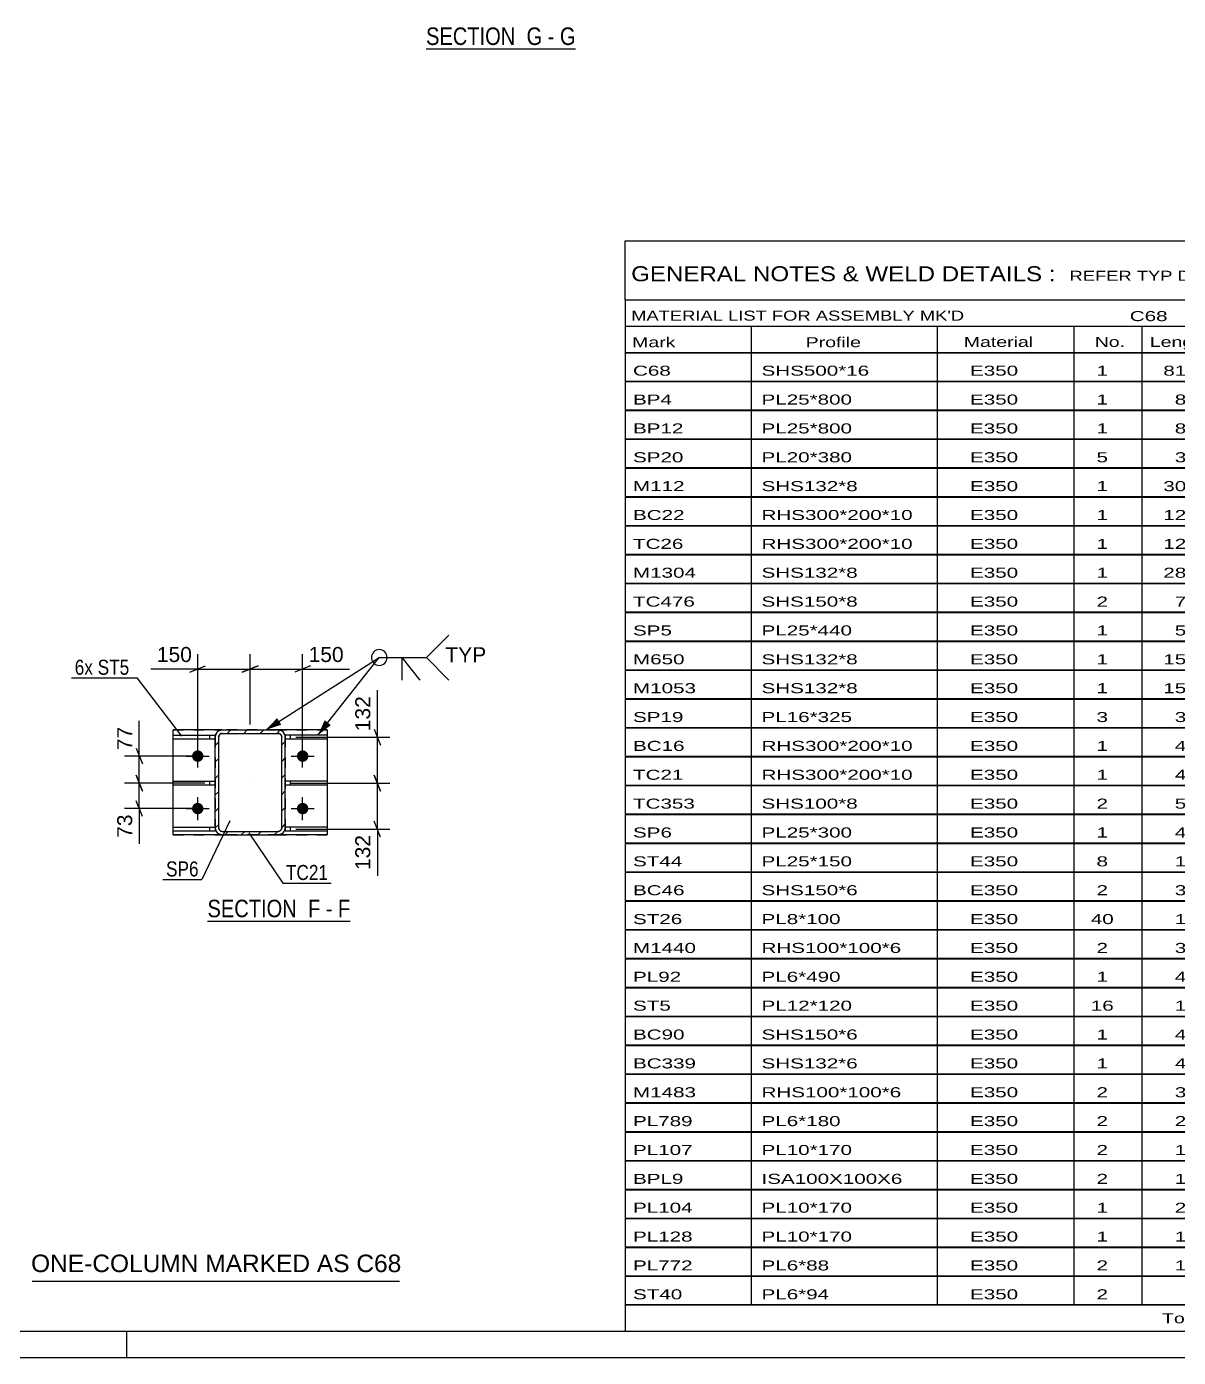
# Model space of a CAD drawing. Header units: millimetres. Extents: x -315 to 526, y -215 to 379.
# Drawn here: x 86.7 to 306.2, y -215 to 38.5 of the extents above; entities that cross this region are included whole.
import ezdxf

# ---------------------------------------------------------------- set-up
doc = ezdxf.new("R2010")
doc.units = ezdxf.units.MM
doc.linetypes.add('DXK_LINE_DOT2', pattern=[3.9198, 1.9599, -1.9599])
doc.linetypes.add('DXK_LINE_DOT3', pattern=[5.9187, 2.979, -0.9799, 0.9799, -0.9799])
doc.styles.add('Arial', font='arial.ttf', dxfattribs={"height": 0.2})
doc.styles.add('Arial Narrow', font='ARIALN.TTF', dxfattribs={"height": 0.2})

# ---------------------------------------------------------------- blocks, each defined once
blk = doc.blocks.new('Unknown-284857918-18 - 33962')
at = {"color": 6, "linetype": 'Continuous'}
blk.add_line((162.8, 34.3), (191.3, 34.3), dxfattribs=at)
at = {"color": 0, "linetype": 'Continuous'}
blk.add_wipeout([(180.91, 35.05), (180.91, 38.55), (162.8, 38.55), (162.8, 35.05)], dxfattribs=at)
at = {"color": 7, "linetype": 'Continuous', "style": 'Arial Narrow'}
blk.add_text('SECTION ', height=3.34, dxfattribs=at).set_placement((162.8, 35.05))
at = {"color": 0, "linetype": 'Continuous'}
blk.add_wipeout([(184.94, 35.05), (184.94, 38.55), (181.96, 38.55), (181.96, 35.05)], dxfattribs=at)
at = {"color": 7, "linetype": 'Continuous', "style": 'Arial Narrow'}
blk.add_text('G', height=3.34, dxfattribs=at).set_placement((181.96, 35.05))
at = {"color": 0, "linetype": 'Continuous'}
blk.add_wipeout([(187.27, 35.05), (187.27, 38.55), (185.99, 38.55), (185.99, 35.05)], dxfattribs=at)
blk.add_wipeout([(191.3, 35.05), (191.3, 38.55), (188.32, 38.55), (188.32, 35.05)], dxfattribs=at)
at = {"color": 7, "linetype": 'Continuous', "style": 'Arial Narrow'}
for s, p in [('G', (188.32, 35.05)), ('-', (185.99, 35.05))]:
    blk.add_text(s, height=3.34, dxfattribs=at).set_placement(p)
blk = doc.blocks.new('Unknown-284857918-17864')
at = {"color": 5, "linetype": 'Continuous'}
for p, q in [((-310.25, -210.04), (520.75, -210.04)), ((105.75, -215.04), (105.75, -210.04)), ((-315.25, -215.04), (525.75, -215.04))]:
    blk.add_line(p, q, dxfattribs=at)
blk = doc.blocks.new('Unknown-284857918-17 - 33280')
at = {"color": 6, "linetype": 'Continuous'}
blk.add_line((121.14, -131.92), (148.35, -131.92), dxfattribs=at)
at = {"color": 0, "linetype": 'Continuous'}
blk.add_wipeout([(139.25, -131.17), (139.25, -127.67), (121.14, -127.67), (121.14, -131.17)], dxfattribs=at)
at = {"color": 7, "linetype": 'Continuous', "style": 'Arial Narrow'}
blk.add_text('SECTION ', height=3.34, dxfattribs=at).set_placement((121.14, -131.17))
at = {"color": 0, "linetype": 'Continuous'}
blk.add_wipeout([(142.64, -131.17), (142.64, -127.67), (140.3, -127.67), (140.3, -131.17)], dxfattribs=at)
blk.add_wipeout([(144.96, -131.17), (144.96, -127.67), (143.69, -127.67), (143.69, -131.17)], dxfattribs=at)
at = {"color": 7, "linetype": 'Continuous', "style": 'Arial Narrow'}
blk.add_text('F', height=3.34, dxfattribs=at).set_placement((140.3, -131.17))
at = {"color": 0, "linetype": 'Continuous'}
blk.add_wipeout([(148.35, -131.17), (148.35, -127.67), (146.01, -127.67), (146.01, -131.17)], dxfattribs=at)
at = {"color": 7, "linetype": 'Continuous', "style": 'Arial Narrow'}
for s, p in [('F', (146.01, -131.17)), ('-', (143.69, -131.17))]:
    blk.add_text(s, height=3.34, dxfattribs=at).set_placement(p)
blk = doc.blocks.new('Part-284857918-33319 - 33280')
at = {"color": 2, "linetype": 'Continuous'}
for p, q in [((114.61, -106.01), (114.61, -105.21)), ((114.61, -105.21), (122.61, -105.21)), ((122.61, -106.01), (114.61, -106.01))]:
    blk.add_line(p, q, dxfattribs=at)
at = {"color": 7, "linetype": 'DXK_LINE_DOT2'}
for p, q in [((121.61, -106.01), (121.61, -105.21)), ((122.61, -105.21), (122.61, -106.01))]:
    blk.add_line(p, q, dxfattribs=at)
blk = doc.blocks.new('Part-284857918-33325 - 33280')
at = {"color": 2, "linetype": 'Continuous'}
for p, q in [((123.95, -95.46), (114.61, -95.46)), ((114.61, -115.46), (114.61, -95.46)), ((143.95, -95.46), (134.61, -95.46)), ((143.95, -95.46), (143.95, -115.46)), ((123.95, -115.46), (114.61, -115.46)), ((114.61, -115.46), (114.61, -115.46)), ((143.95, -115.46), (134.62, -115.46)), ((143.95, -115.46), (143.95, -115.46))]:
    blk.add_line(p, q, dxfattribs=at)
at = {"color": 7, "linetype": 'DXK_LINE_DOT2'}
for p, q in [((114.61, -95.46), (114.61, -95.46)), ((114.61, -95.46), (143.95, -95.46)), ((134.61, -95.46), (123.95, -95.46)), ((143.95, -95.46), (143.95, -95.46)), ((114.61, -115.46), (143.95, -115.46)), ((134.62, -115.46), (123.95, -115.46))]:
    blk.add_line(p, q, dxfattribs=at)
blk = doc.blocks.new('Part-284857918-33317 - 33280')
at = {"linetype": 'Continuous'}
h = blk.add_hatch(dxfattribs=at)
h.set_pattern_fill('', scale=0.7, style=0, pattern_type=0)
h.set_pattern_definition([(45, (122.6146, -114.1302), (-1.57154, 1.57154), [])])
h.paths.add_polyline_path([(122.61, -96.8), (122.61, -114.13), (122.72, -114.64), (123.01, -115.07), (123.44, -115.36), (123.95, -115.46), (134.61, -115.46), (135.12, -115.36), (135.56, -115.07), (135.85, -114.64), (135.95, -114.13), (135.95, -96.8), (135.85, -96.29), (135.56, -95.85), (135.12, -95.56), (134.61, -95.46), (123.95, -95.46), (123.44, -95.56), (123.01, -95.85), (122.72, -96.29)])
h.paths.add_polyline_path([(123.48, -96.33), (123.69, -96.18), (123.95, -96.13), (134.61, -96.13), (134.87, -96.18), (135.09, -96.33), (135.23, -96.54), (135.28, -96.8), (135.28, -114.13), (135.23, -114.39), (135.09, -114.6), (134.87, -114.75), (134.61, -114.8), (123.95, -114.8), (123.69, -114.75), (123.48, -114.6), (123.33, -114.39), (123.28, -114.13), (123.28, -96.8), (123.33, -96.54)])
at = {"color": 7, "linetype": 'DXK_LINE_DOT2'}
for p, q in [((122.61, -96.8), (122.72, -96.29)), ((123.44, -95.56), (123.95, -95.46)), ((123.95, -96.13), (123.69, -96.18)), ((123.95, -95.46), (134.61, -95.46)), ((123.95, -96.13), (134.61, -96.13)), ((134.61, -95.46), (135.12, -95.56)), ((134.87, -96.18), (134.61, -96.13)), ((135.85, -96.29), (135.95, -96.8)), ((122.61, -96.8), (122.61, -114.13)), ((123.33, -96.54), (123.28, -96.8)), ((123.28, -114.13), (123.28, -96.8)), ((135.28, -96.8), (135.23, -96.54)), ((135.28, -114.13), (135.28, -96.8)), ((135.95, -96.8), (135.95, -114.13)), ((122.72, -114.64), (122.61, -114.13)), ((123.28, -114.13), (123.33, -114.39)), ((123.95, -115.46), (123.44, -115.36)), ((123.69, -114.75), (123.95, -114.8)), ((123.95, -114.8), (134.61, -114.8)), ((123.95, -115.46), (134.61, -115.46)), ((134.61, -114.8), (134.87, -114.75)), ((135.12, -115.36), (134.61, -115.46)), ((135.23, -114.39), (135.28, -114.13)), ((135.95, -114.13), (135.85, -114.64))]:
    blk.add_line(p, q, dxfattribs=at)
at = {"color": 2, "linetype": 'Continuous'}
for p, q in [((122.72, -96.29), (122.61, -96.8)), ((123.95, -95.46), (123.44, -95.56)), ((123.69, -96.18), (123.95, -96.13)), ((123.95, -95.46), (123.95, -95.46)), ((123.95, -95.46), (134.61, -95.46)), ((123.95, -96.13), (123.95, -96.13)), ((123.95, -96.13), (134.61, -96.13)), ((134.61, -95.46), (134.61, -95.46)), ((135.12, -95.56), (134.61, -95.46)), ((134.61, -96.13), (134.61, -96.13)), ((134.61, -96.13), (134.87, -96.18)), ((135.95, -96.8), (135.85, -96.29)), ((122.61, -96.8), (122.61, -96.8)), ((122.61, -114.13), (122.61, -96.8)), ((123.28, -96.8), (123.33, -96.54)), ((123.28, -96.8), (123.28, -96.8)), ((123.28, -114.13), (123.28, -96.8)), ((135.23, -96.54), (135.28, -96.8)), ((135.28, -96.8), (135.28, -96.8)), ((135.28, -114.13), (135.28, -96.8)), ((135.95, -96.8), (135.95, -96.8)), ((135.95, -114.13), (135.95, -96.8)), ((122.61, -114.13), (122.61, -114.13)), ((122.61, -114.13), (122.72, -114.64)), ((123.28, -114.13), (123.28, -114.13)), ((123.33, -114.39), (123.28, -114.13)), ((123.44, -115.36), (123.95, -115.46)), ((123.95, -114.8), (123.69, -114.75)), ((123.95, -114.8), (123.95, -114.8)), ((123.95, -114.8), (134.61, -114.8)), ((123.95, -115.46), (123.95, -115.46)), ((123.95, -115.46), (134.61, -115.46)), ((134.87, -114.75), (134.61, -114.8)), ((134.61, -114.8), (134.61, -114.8)), ((134.61, -115.46), (135.12, -115.36)), ((134.61, -115.46), (134.61, -115.46)), ((135.28, -114.13), (135.23, -114.39)), ((135.28, -114.13), (135.28, -114.13)), ((135.85, -114.64), (135.95, -114.13)), ((135.95, -114.13), (135.95, -114.13))]:
    blk.add_line(p, q, dxfattribs=at)
at = {"color": 7, "linetype": 'DXK_LINE_DOT3'}
blk.add_line((129.28, -105.46), (129.28, -105.46), dxfattribs=at)
at = {"color": 7, "linetype": 'DXK_LINE_DOT2'}
for centre, radius, start, end in [((123.95, -96.8), 1.33, 112.5, 157.5), ((123.95, -96.8), 0.667, 112.5, 157.5), ((134.61, -96.8), 0.667, 22.5, 67.5), ((134.61, -96.8), 1.33, 22.5, 67.5), ((123.95, -114.13), 1.33, 202.5, 247.5), ((123.95, -114.13), 0.667, 202.5, 247.5), ((134.61, -114.13), 0.667, 292.5, 337.5), ((134.61, -114.13), 1.33, 292.5, 337.5)]:
    blk.add_arc(centre, radius, start, end, dxfattribs=at)
at = {"color": 2, "linetype": 'Continuous'}
for centre, radius, start, end in [((123.95, -96.8), 1.33, 112.5, 157.5), ((123.95, -96.8), 0.667, 112.5, 157.5), ((134.61, -96.8), 0.667, 22.5, 67.5), ((134.61, -96.8), 1.33, 22.5, 67.5), ((123.95, -114.13), 1.33, 202.5, 247.5), ((123.95, -114.13), 0.667, 202.5, 247.5), ((134.61, -114.13), 0.667, 292.5, 337.5), ((134.61, -114.13), 1.33, 292.5, 337.5)]:
    blk.add_arc(centre, radius, start, end, dxfattribs=at)
blk = doc.blocks.new('Part-284857918-33320 - 33280')
at = {"color": 2, "linetype": 'Continuous'}
for p, q in [((114.61, -97.25), (114.61, -96.45)), ((114.61, -96.45), (122.61, -96.45)), ((122.61, -97.25), (114.61, -97.25)), ((122.61, -96.45), (122.61, -96.8))]:
    blk.add_line(p, q, dxfattribs=at)
at = {"color": 7, "linetype": 'DXK_LINE_DOT2'}
for p, q in [((121.61, -97.25), (121.61, -96.45)), ((122.61, -96.8), (122.61, -97.25))]:
    blk.add_line(p, q, dxfattribs=at)
blk = doc.blocks.new('Part-284857918-33321 - 33280')
at = {"color": 2, "linetype": 'Continuous'}
for p, q in [((114.61, -114.78), (114.61, -113.98)), ((114.61, -113.98), (122.61, -113.98)), ((122.61, -114.78), (114.61, -114.78)), ((122.61, -114.13), (122.61, -114.78))]:
    blk.add_line(p, q, dxfattribs=at)
at = {"color": 7, "linetype": 'DXK_LINE_DOT2'}
for p, q in [((121.61, -114.78), (121.61, -113.98)), ((122.61, -113.98), (122.61, -114.13))]:
    blk.add_line(p, q, dxfattribs=at)
blk = doc.blocks.new('Part-284857918-33322 - 33280')
at = {"color": 2, "linetype": 'Continuous'}
for p, q in [((143.95, -105.21), (135.95, -105.21)), ((143.95, -106.01), (135.95, -106.01)), ((143.95, -105.21), (143.95, -106.01))]:
    blk.add_line(p, q, dxfattribs=at)
at = {"color": 7, "linetype": 'DXK_LINE_DOT2'}
for p, q in [((135.95, -105.21), (135.95, -106.01)), ((136.95, -106.01), (136.95, -105.21))]:
    blk.add_line(p, q, dxfattribs=at)
blk = doc.blocks.new('Part-284857918-33323 - 33280')
at = {"color": 2, "linetype": 'Continuous'}
for p, q in [((143.95, -96.45), (135.95, -96.45)), ((135.95, -96.45), (135.95, -96.8)), ((143.95, -97.25), (135.95, -97.25)), ((143.95, -96.45), (143.95, -97.25))]:
    blk.add_line(p, q, dxfattribs=at)
at = {"color": 7, "linetype": 'DXK_LINE_DOT2'}
for p, q in [((135.95, -96.8), (135.95, -97.25)), ((136.95, -97.25), (136.95, -96.45))]:
    blk.add_line(p, q, dxfattribs=at)
blk = doc.blocks.new('Part-284857918-33324 - 33280')
at = {"color": 2, "linetype": 'Continuous'}
for p, q in [((143.95, -113.98), (135.95, -113.98)), ((143.95, -113.98), (143.95, -114.78)), ((135.95, -114.13), (135.95, -114.78)), ((143.95, -114.78), (135.95, -114.78))]:
    blk.add_line(p, q, dxfattribs=at)
at = {"color": 7, "linetype": 'DXK_LINE_DOT2'}
for p, q in [((135.95, -113.98), (135.95, -114.13)), ((136.95, -114.78), (136.95, -113.98))]:
    blk.add_line(p, q, dxfattribs=at)
blk = doc.blocks.new('Bolt-284857918-33399 - 33280')
at = {"linetype": 'Continuous'}
for points in [[(118.18, -100.46, -1), (120.38, -100.46, -1)], [(138.18, -100.46, -1), (140.38, -100.46, -1)], [(118.18, -110.46, -1), (120.38, -110.46, -1)], [(138.18, -110.46, -1), (140.38, -110.46, -1)]]:
    blk.add_hatch(color=1, dxfattribs=at).paths.add_polyline_path(points)
at = {"color": 1, "linetype": 'Continuous'}
for p, q in [((119.28, -102.66), (119.28, -98.26)), ((139.28, -102.66), (139.28, -98.26)), ((117.08, -100.46), (121.48, -100.46)), ((137.08, -100.46), (141.48, -100.46)), ((119.28, -112.66), (119.28, -108.26)), ((139.28, -112.66), (139.28, -108.26)), ((117.08, -110.46), (121.48, -110.46)), ((137.08, -110.46), (141.48, -110.46))]:
    blk.add_line(p, q, dxfattribs=at)
blk = doc.blocks.new('StraightDimension-284857918-33818 - 33280')
at = {"color": 7, "linetype": 'Continuous'}
for p, q in [((129.28, -94.46), (129.28, -81.03)), ((139.28, -99.46), (139.28, -81.03)), ((127.78, -84.48), (130.78, -83.28)), ((140.78, -83.28), (137.78, -84.48)), ((129.28, -83.88), (139.28, -83.88))]:
    blk.add_line(p, q, dxfattribs=at)
at = {"color": 0}
blk.add_wipeout([(147.68, -83.13), (147.68, -78.93), (139.81, -78.93), (139.81, -83.13)], dxfattribs=at)
at = {"color": 7, "linetype": 'Continuous'}
blk.add_line((139.28, -83.88), (148.2, -83.88), dxfattribs=at)
blk.add_line((139.28, -83.88), (148.2, -83.88), dxfattribs=at)
at = {"color": 3, "style": 'Arial'}
blk.add_text('150', height=2.865, dxfattribs=at).set_placement((140.41, -82.53))
blk = doc.blocks.new('StraightDimension-284857918-33875 - 33280')
at = {"color": 7, "linetype": 'Continuous'}
for p, q in [((136.95, -105.61), (155.92, -105.61)), ((152.92, -104.11), (154.12, -107.11)), ((153.52, -114.38), (153.52, -105.61)), ((154.12, -115.88), (152.92, -112.88)), ((137.95, -114.38), (155.92, -114.38))]:
    blk.add_line(p, q, dxfattribs=at)
at = {"color": 0}
blk.add_wipeout([(152.77, -114.9), (148.57, -114.9), (148.57, -122.77), (152.77, -122.77)], dxfattribs=at)
at = {"color": 7, "linetype": 'Continuous'}
blk.add_line((153.52, -114.38), (153.52, -123.3), dxfattribs=at)
blk.add_line((153.52, -114.38), (153.52, -123.3), dxfattribs=at)
at = {"color": 3, "style": 'Arial'}
blk.add_text('132', height=2.865, rotation=90.0002, dxfattribs=at).set_placement((152.17, -122.17))
blk = doc.blocks.new('StraightDimension-284857918-33431 - 33280')
at = {"color": 7, "linetype": 'Continuous'}
for p, q in [((118.28, -100.46), (105.29, -100.46)), ((107.54, -98.96), (108.74, -101.96)), ((108.14, -105.61), (108.14, -100.46)), ((120.66, -105.61), (105.29, -105.61)), ((108.74, -107.11), (107.54, -104.11))]:
    blk.add_line(p, q, dxfattribs=at)
at = {"color": 0}
blk.add_wipeout([(107.39, -94.29), (103.19, -94.29), (103.19, -99.94), (107.39, -99.94)], dxfattribs=at)
at = {"color": 7, "linetype": 'Continuous'}
blk.add_line((108.14, -100.46), (108.14, -93.77), dxfattribs=at)
blk.add_line((108.14, -100.46), (108.14, -93.77), dxfattribs=at)
at = {"color": 3, "style": 'Arial'}
blk.add_text('77', height=2.865, rotation=90.0002, dxfattribs=at).set_placement((106.79, -99.34))
blk = doc.blocks.new('StraightDimension-284857918-33432 - 33280')
at = {"color": 7, "linetype": 'Continuous'}
for p, q in [((120.66, -105.61), (105.29, -105.61)), ((107.54, -104.11), (108.74, -107.11)), ((108.14, -110.46), (108.14, -105.61)), ((108.74, -111.96), (107.54, -108.96)), ((118.28, -110.46), (105.29, -110.46))]:
    blk.add_line(p, q, dxfattribs=at)
at = {"color": 0}
blk.add_wipeout([(107.39, -110.99), (103.19, -110.99), (103.19, -116.64), (107.39, -116.64)], dxfattribs=at)
at = {"color": 7, "linetype": 'Continuous'}
blk.add_line((108.14, -110.46), (108.14, -117.16), dxfattribs=at)
blk.add_line((108.14, -110.46), (108.14, -117.16), dxfattribs=at)
at = {"color": 3, "style": 'Arial'}
blk.add_text('73', height=2.865, rotation=90.0002, dxfattribs=at).set_placement((106.79, -116.04))
blk = doc.blocks.new('StraightDimension-284857918-33819 - 33280')
at = {"color": 7, "linetype": 'Continuous'}
for p, q in [((119.28, -99.46), (119.28, -81.03)), ((129.28, -94.46), (129.28, -81.03)), ((117.78, -84.48), (120.78, -83.28)), ((130.78, -83.28), (127.78, -84.48)), ((119.28, -83.88), (129.28, -83.88))]:
    blk.add_line(p, q, dxfattribs=at)
at = {"color": 0}
blk.add_wipeout([(118.76, -83.13), (118.76, -78.93), (110.89, -78.93), (110.89, -83.13)], dxfattribs=at)
at = {"color": 7, "linetype": 'Continuous'}
blk.add_line((119.28, -83.88), (110.36, -83.88), dxfattribs=at)
blk.add_line((119.28, -83.88), (110.36, -83.88), dxfattribs=at)
at = {"color": 3, "style": 'Arial'}
blk.add_text('150', height=2.865, dxfattribs=at).set_placement((111.49, -82.53))
blk = doc.blocks.new('StraightDimension-284857918-33874 - 33280')
at = {"color": 7, "linetype": 'Continuous'}
for p, q in [((152.92, -95.35), (154.12, -98.35)), ((137.95, -96.85), (155.92, -96.85)), ((153.52, -105.61), (153.52, -96.85)), ((136.95, -105.61), (155.92, -105.61)), ((154.12, -107.11), (152.92, -104.11))]:
    blk.add_line(p, q, dxfattribs=at)
at = {"color": 0}
blk.add_wipeout([(152.77, -88.45), (148.57, -88.45), (148.57, -96.32), (152.77, -96.32)], dxfattribs=at)
at = {"color": 7, "linetype": 'Continuous'}
blk.add_line((153.52, -96.85), (153.52, -87.92), dxfattribs=at)
blk.add_line((153.52, -96.85), (153.52, -87.92), dxfattribs=at)
at = {"color": 3, "style": 'Arial'}
blk.add_text('132', height=2.865, rotation=90.0002, dxfattribs=at).set_placement((152.17, -95.72))
blk = doc.blocks.new('Unknown-284857918-39971')
at = {"color": 7, "linetype": 'Continuous'}
for p, q in [((200.75, -2.29), (360.75, -2.29)), ((200.75, -13.54), (200.75, -2.29)), ((360.75, -2.29), (360.75, -13.54)), ((200.75, -13.54), (360.75, -13.54)), ((200.75, -13.54), (200.75, -18.54)), ((360.75, -13.54), (360.75, -18.54)), ((200.75, -18.54), (360.75, -18.54)), ((200.75, -18.54), (200.75, -23.54)), ((224.75, -18.54), (224.75, -23.54)), ((260.25, -18.54), (260.25, -23.54)), ((286.25, -18.54), (286.25, -23.54)), ((299.25, -18.54), (299.25, -23.54)), ((316.75, -18.54), (316.75, -23.54)), ((338.75, -18.54), (338.75, -23.54)), ((360.75, -18.54), (360.75, -23.54)), ((200.75, -23.54), (360.75, -23.54)), ((200.75, -23.59), (200.75, -28.99)), ((200.75, -23.59), (360.75, -23.59)), ((224.75, -23.54), (224.75, -29.04)), ((260.25, -23.54), (260.25, -29.04)), ((286.25, -23.54), (286.25, -29.04)), ((299.25, -23.54), (299.25, -29.04)), ((316.75, -23.54), (316.75, -29.04)), ((338.75, -23.54), (338.75, -29.04)), ((360.75, -23.59), (360.75, -28.99)), ((200.75, -28.99), (360.75, -28.99)), ((200.75, -29.09), (200.75, -34.49)), ((200.75, -29.09), (360.75, -29.09)), ((224.75, -29.04), (224.75, -34.54)), ((260.25, -29.04), (260.25, -34.54)), ((286.25, -29.04), (286.25, -34.54)), ((299.25, -29.04), (299.25, -34.54)), ((316.75, -29.04), (316.75, -34.54)), ((338.75, -29.04), (338.75, -34.54)), ((360.75, -29.09), (360.75, -34.49)), ((200.75, -34.49), (360.75, -34.49)), ((200.75, -34.59), (200.75, -39.99)), ((200.75, -34.59), (360.75, -34.59)), ((224.75, -34.54), (224.75, -40.04)), ((260.25, -34.54), (260.25, -40.04)), ((286.25, -34.54), (286.25, -40.04)), ((299.25, -34.54), (299.25, -40.04)), ((316.75, -34.54), (316.75, -40.04)), ((338.75, -34.54), (338.75, -40.04)), ((360.75, -34.59), (360.75, -39.99)), ((200.75, -39.99), (360.75, -39.99)), ((200.75, -40.09), (200.75, -45.49)), ((200.75, -40.09), (360.75, -40.09)), ((224.75, -40.04), (224.75, -45.54)), ((260.25, -40.04), (260.25, -45.54)), ((286.25, -40.04), (286.25, -45.54)), ((299.25, -40.04), (299.25, -45.54)), ((316.75, -40.04), (316.75, -45.54)), ((338.75, -40.04), (338.75, -45.54)), ((360.75, -40.09), (360.75, -45.49)), ((200.75, -45.49), (360.75, -45.49)), ((200.75, -45.59), (200.75, -50.99)), ((200.75, -45.59), (360.75, -45.59)), ((224.75, -45.54), (224.75, -51.04)), ((260.25, -45.54), (260.25, -51.04)), ((286.25, -45.54), (286.25, -51.04)), ((299.25, -45.54), (299.25, -51.04)), ((316.75, -45.54), (316.75, -51.04)), ((338.75, -45.54), (338.75, -51.04)), ((360.75, -45.59), (360.75, -50.99)), ((200.75, -50.99), (360.75, -50.99)), ((200.75, -51.09), (200.75, -56.49)), ((200.75, -51.09), (360.75, -51.09)), ((224.75, -51.04), (224.75, -56.54)), ((260.25, -51.04), (260.25, -56.54)), ((286.25, -51.04), (286.25, -56.54)), ((299.25, -51.04), (299.25, -56.54)), ((316.75, -51.04), (316.75, -56.54)), ((338.75, -51.04), (338.75, -56.54)), ((360.75, -51.09), (360.75, -56.49)), ((200.75, -56.49), (360.75, -56.49)), ((200.75, -56.59), (200.75, -61.99)), ((200.75, -56.59), (360.75, -56.59)), ((224.75, -56.54), (224.75, -62.04)), ((260.25, -56.54), (260.25, -62.04)), ((286.25, -56.54), (286.25, -62.04)), ((299.25, -56.54), (299.25, -62.04)), ((316.75, -56.54), (316.75, -62.04)), ((338.75, -56.54), (338.75, -62.04)), ((360.75, -56.59), (360.75, -61.99)), ((200.75, -61.99), (360.75, -61.99)), ((200.75, -62.09), (200.75, -67.49)), ((200.75, -62.09), (360.75, -62.09)), ((224.75, -62.04), (224.75, -67.54)), ((260.25, -62.04), (260.25, -67.54)), ((286.25, -62.04), (286.25, -67.54)), ((299.25, -62.04), (299.25, -67.54)), ((316.75, -62.04), (316.75, -67.54)), ((338.75, -62.04), (338.75, -67.54)), ((360.75, -62.09), (360.75, -67.49)), ((200.75, -67.49), (360.75, -67.49)), ((200.75, -67.59), (200.75, -72.99)), ((200.75, -67.59), (360.75, -67.59)), ((224.75, -67.54), (224.75, -73.04)), ((260.25, -67.54), (260.25, -73.04)), ((286.25, -67.54), (286.25, -73.04)), ((299.25, -67.54), (299.25, -73.04)), ((316.75, -67.54), (316.75, -73.04)), ((338.75, -67.54), (338.75, -73.04)), ((360.75, -67.59), (360.75, -72.99)), ((200.75, -72.99), (360.75, -72.99)), ((200.75, -73.09), (200.75, -78.49)), ((200.75, -73.09), (360.75, -73.09)), ((224.75, -73.04), (224.75, -78.54)), ((260.25, -73.04), (260.25, -78.54)), ((286.25, -73.04), (286.25, -78.54)), ((299.25, -73.04), (299.25, -78.54)), ((316.75, -73.04), (316.75, -78.54)), ((338.75, -73.04), (338.75, -78.54)), ((360.75, -73.09), (360.75, -78.49)), ((200.75, -78.49), (360.75, -78.49)), ((200.75, -78.59), (200.75, -83.99)), ((200.75, -78.59), (360.75, -78.59)), ((224.75, -78.54), (224.75, -84.04)), ((260.25, -78.54), (260.25, -84.04)), ((286.25, -78.54), (286.25, -84.04)), ((299.25, -78.54), (299.25, -84.04)), ((316.75, -78.54), (316.75, -84.04)), ((338.75, -78.54), (338.75, -84.04)), ((360.75, -78.59), (360.75, -83.99)), ((200.75, -83.99), (360.75, -83.99)), ((200.75, -84.09), (200.75, -89.49)), ((200.75, -84.09), (360.75, -84.09)), ((224.75, -84.04), (224.75, -89.54)), ((260.25, -84.04), (260.25, -89.54)), ((286.25, -84.04), (286.25, -89.54)), ((299.25, -84.04), (299.25, -89.54)), ((316.75, -84.04), (316.75, -89.54)), ((338.75, -84.04), (338.75, -89.54)), ((360.75, -84.09), (360.75, -89.49)), ((200.75, -89.49), (360.75, -89.49)), ((200.75, -89.59), (200.75, -94.99)), ((200.75, -89.59), (360.75, -89.59)), ((224.75, -89.54), (224.75, -95.04)), ((260.25, -89.54), (260.25, -95.04)), ((286.25, -89.54), (286.25, -95.04)), ((299.25, -89.54), (299.25, -95.04)), ((316.75, -89.54), (316.75, -95.04)), ((338.75, -89.54), (338.75, -95.04)), ((360.75, -89.59), (360.75, -94.99)), ((200.75, -94.99), (360.75, -94.99)), ((200.75, -95.09), (200.75, -100.49)), ((200.75, -95.09), (360.75, -95.09)), ((224.75, -95.04), (224.75, -100.54)), ((260.25, -95.04), (260.25, -100.54)), ((286.25, -95.04), (286.25, -100.54)), ((299.25, -95.04), (299.25, -100.54)), ((316.75, -95.04), (316.75, -100.54)), ((338.75, -95.04), (338.75, -100.54)), ((360.75, -95.09), (360.75, -100.49)), ((200.75, -100.49), (360.75, -100.49)), ((200.75, -100.59), (200.75, -105.99)), ((200.75, -100.59), (360.75, -100.59)), ((224.75, -100.54), (224.75, -106.04)), ((260.25, -100.54), (260.25, -106.04)), ((286.25, -100.54), (286.25, -106.04)), ((299.25, -100.54), (299.25, -106.04)), ((316.75, -100.54), (316.75, -106.04)), ((338.75, -100.54), (338.75, -106.04)), ((360.75, -100.59), (360.75, -105.99)), ((200.75, -105.99), (360.75, -105.99)), ((200.75, -106.09), (200.75, -111.49)), ((200.75, -106.09), (360.75, -106.09)), ((224.75, -106.04), (224.75, -111.54)), ((260.25, -106.04), (260.25, -111.54)), ((286.25, -106.04), (286.25, -111.54)), ((299.25, -106.04), (299.25, -111.54)), ((316.75, -106.04), (316.75, -111.54)), ((338.75, -106.04), (338.75, -111.54)), ((360.75, -106.09), (360.75, -111.49)), ((200.75, -111.49), (360.75, -111.49)), ((224.75, -111.54), (224.75, -117.04)), ((260.25, -111.54), (260.25, -117.04)), ((286.25, -111.54), (286.25, -117.04)), ((299.25, -111.54), (299.25, -117.04)), ((316.75, -111.54), (316.75, -117.04)), ((338.75, -111.54), (338.75, -117.04)), ((200.75, -111.59), (200.75, -116.99)), ((200.75, -111.59), (360.75, -111.59)), ((360.75, -111.59), (360.75, -116.99)), ((200.75, -116.99), (360.75, -116.99)), ((200.75, -117.09), (200.75, -122.49)), ((200.75, -117.09), (360.75, -117.09)), ((224.75, -117.04), (224.75, -122.54)), ((260.25, -117.04), (260.25, -122.54)), ((286.25, -117.04), (286.25, -122.54)), ((299.25, -117.04), (299.25, -122.54)), ((316.75, -117.04), (316.75, -122.54)), ((338.75, -117.04), (338.75, -122.54)), ((360.75, -117.09), (360.75, -122.49)), ((200.75, -122.49), (360.75, -122.49)), ((200.75, -122.59), (200.75, -127.99)), ((200.75, -122.59), (360.75, -122.59)), ((224.75, -122.54), (224.75, -128.04)), ((260.25, -122.54), (260.25, -128.04)), ((286.25, -122.54), (286.25, -128.04)), ((299.25, -122.54), (299.25, -128.04)), ((316.75, -122.54), (316.75, -128.04)), ((338.75, -122.54), (338.75, -128.04)), ((360.75, -122.59), (360.75, -127.99)), ((200.75, -127.99), (360.75, -127.99)), ((200.75, -128.09), (200.75, -133.49)), ((200.75, -128.09), (360.75, -128.09)), ((224.75, -128.04), (224.75, -133.54)), ((260.25, -128.04), (260.25, -133.54)), ((286.25, -128.04), (286.25, -133.54)), ((299.25, -128.04), (299.25, -133.54)), ((316.75, -128.04), (316.75, -133.54)), ((338.75, -128.04), (338.75, -133.54)), ((360.75, -128.09), (360.75, -133.49)), ((200.75, -133.49), (360.75, -133.49)), ((200.75, -133.59), (200.75, -138.99)), ((200.75, -133.59), (360.75, -133.59)), ((224.75, -133.54), (224.75, -139.04)), ((260.25, -133.54), (260.25, -139.04)), ((286.25, -133.54), (286.25, -139.04)), ((299.25, -133.54), (299.25, -139.04)), ((316.75, -133.54), (316.75, -139.04)), ((338.75, -133.54), (338.75, -139.04)), ((360.75, -133.59), (360.75, -138.99)), ((200.75, -138.99), (360.75, -138.99)), ((200.75, -139.09), (200.75, -144.49)), ((200.75, -139.09), (360.75, -139.09)), ((224.75, -139.04), (224.75, -144.54)), ((260.25, -139.04), (260.25, -144.54)), ((286.25, -139.04), (286.25, -144.54)), ((299.25, -139.04), (299.25, -144.54)), ((316.75, -139.04), (316.75, -144.54)), ((338.75, -139.04), (338.75, -144.54)), ((360.75, -139.09), (360.75, -144.49)), ((200.75, -144.49), (360.75, -144.49)), ((224.75, -144.54), (224.75, -150.04)), ((260.25, -144.54), (260.25, -150.04)), ((286.25, -144.54), (286.25, -150.04)), ((299.25, -144.54), (299.25, -150.04)), ((316.75, -144.54), (316.75, -150.04)), ((338.75, -144.54), (338.75, -150.04)), ((200.75, -144.59), (200.75, -149.99)), ((200.75, -144.59), (360.75, -144.59)), ((360.75, -144.59), (360.75, -149.99)), ((200.75, -149.99), (360.75, -149.99)), ((200.75, -150.09), (200.75, -155.49)), ((200.75, -150.09), (360.75, -150.09)), ((224.75, -150.04), (224.75, -155.54)), ((260.25, -150.04), (260.25, -155.54)), ((286.25, -150.04), (286.25, -155.54)), ((299.25, -150.04), (299.25, -155.54)), ((316.75, -150.04), (316.75, -155.54)), ((338.75, -150.04), (338.75, -155.54)), ((360.75, -150.09), (360.75, -155.49)), ((200.75, -155.49), (360.75, -155.49)), ((200.75, -155.59), (200.75, -160.99)), ((200.75, -155.59), (360.75, -155.59)), ((224.75, -155.54), (224.75, -161.04)), ((260.25, -155.54), (260.25, -161.04)), ((286.25, -155.54), (286.25, -161.04)), ((299.25, -155.54), (299.25, -161.04)), ((316.75, -155.54), (316.75, -161.04)), ((338.75, -155.54), (338.75, -161.04)), ((360.75, -155.59), (360.75, -160.99)), ((200.75, -160.99), (360.75, -160.99)), ((200.75, -161.09), (200.75, -166.49)), ((200.75, -161.09), (360.75, -161.09)), ((224.75, -161.04), (224.75, -166.54)), ((260.25, -161.04), (260.25, -166.54)), ((286.25, -161.04), (286.25, -166.54)), ((299.25, -161.04), (299.25, -166.54)), ((316.75, -161.04), (316.75, -166.54)), ((338.75, -161.04), (338.75, -166.54)), ((360.75, -161.09), (360.75, -166.49)), ((200.75, -166.49), (360.75, -166.49)), ((200.75, -166.59), (200.75, -171.99)), ((200.75, -166.59), (360.75, -166.59)), ((224.75, -166.54), (224.75, -172.04)), ((260.25, -166.54), (260.25, -172.04)), ((286.25, -166.54), (286.25, -172.04)), ((299.25, -166.54), (299.25, -172.04)), ((316.75, -166.54), (316.75, -172.04)), ((338.75, -166.54), (338.75, -172.04)), ((360.75, -166.59), (360.75, -171.99)), ((200.75, -171.99), (360.75, -171.99)), ((200.75, -172.09), (200.75, -177.49)), ((200.75, -172.09), (360.75, -172.09)), ((224.75, -172.04), (224.75, -177.54)), ((260.25, -172.04), (260.25, -177.54)), ((286.25, -172.04), (286.25, -177.54)), ((299.25, -172.04), (299.25, -177.54)), ((316.75, -172.04), (316.75, -177.54)), ((338.75, -172.04), (338.75, -177.54)), ((360.75, -172.09), (360.75, -177.49)), ((200.75, -177.49), (360.75, -177.49)), ((200.75, -177.59), (200.75, -182.99)), ((200.75, -177.59), (360.75, -177.59)), ((224.75, -177.54), (224.75, -183.04)), ((260.25, -177.54), (260.25, -183.04)), ((286.25, -177.54), (286.25, -183.04)), ((299.25, -177.54), (299.25, -183.04)), ((316.75, -177.54), (316.75, -183.04)), ((338.75, -177.54), (338.75, -183.04)), ((360.75, -177.59), (360.75, -182.99)), ((200.75, -182.99), (360.75, -182.99)), ((200.75, -183.09), (200.75, -188.49)), ((200.75, -183.09), (360.75, -183.09)), ((224.75, -183.04), (224.75, -188.54)), ((260.25, -183.04), (260.25, -188.54)), ((286.25, -183.04), (286.25, -188.54)), ((299.25, -183.04), (299.25, -188.54)), ((316.75, -183.04), (316.75, -188.54)), ((338.75, -183.04), (338.75, -188.54)), ((360.75, -183.09), (360.75, -188.49)), ((200.75, -188.49), (360.75, -188.49)), ((200.75, -188.59), (200.75, -193.99)), ((200.75, -188.59), (360.75, -188.59)), ((224.75, -188.54), (224.75, -194.04)), ((260.25, -188.54), (260.25, -194.04)), ((286.25, -188.54), (286.25, -194.04)), ((299.25, -188.54), (299.25, -194.04)), ((316.75, -188.54), (316.75, -194.04)), ((338.75, -188.54), (338.75, -194.04)), ((360.75, -188.59), (360.75, -193.99)), ((200.75, -193.99), (360.75, -193.99)), ((200.75, -194.09), (200.75, -199.49)), ((200.75, -194.09), (360.75, -194.09)), ((224.75, -194.04), (224.75, -199.54)), ((260.25, -194.04), (260.25, -199.54)), ((286.25, -194.04), (286.25, -199.54)), ((299.25, -194.04), (299.25, -199.54)), ((316.75, -194.04), (316.75, -199.54)), ((338.75, -194.04), (338.75, -199.54)), ((360.75, -194.09), (360.75, -199.49)), ((200.75, -199.49), (360.75, -199.49)), ((200.75, -199.59), (200.75, -204.99)), ((200.75, -199.59), (360.75, -199.59)), ((224.75, -199.54), (224.75, -205.04)), ((260.25, -199.54), (260.25, -205.04)), ((286.25, -199.54), (286.25, -205.04)), ((299.25, -199.54), (299.25, -205.04)), ((316.75, -199.54), (316.75, -205.04)), ((338.75, -199.54), (338.75, -205.04)), ((360.75, -199.59), (360.75, -204.99)), ((200.75, -204.99), (360.75, -204.99)), ((200.75, -205.04), (360.75, -205.04)), ((200.75, -205.04), (200.75, -210.04)), ((316.75, -205.04), (316.75, -210.04)), ((338.75, -205.04), (338.75, -210.04)), ((360.75, -205.04), (360.75, -210.04)), ((200.75, -210.04), (360.75, -210.04))]:
    blk.add_line(p, q, dxfattribs=at)
at = {"color": 7, "style": 'Arial Narrow'}
for s, height, width, p in [('GENERAL NOTES & WELD DETAILS :', 2.8633, 1.4, (201.9, -9.98)), ('REFER TYP DRAWING TYP-01', 1.9089, 1.6, (285.45, -9.88)), ("MATERIAL LIST FOR ASSEMBLY MK'D", 1.9089, 1.6, (201.9, -17.48)), ('C68', 1.909, 1.794707, (296.94, -17.57)), ('1', 1.91, 1.794707, (322.83, -17.48)), ('No. Required', 1.9089, 1.6, (332.16, -17.48)), ('Mark', 1.909, 1.7, (202.08, -22.54)), ('Profile', 1.909, 1.7, (235.16, -22.54)), ('Material', 1.909, 1.7, (265.29, -22.48)), ('No.', 1.909, 1.7, (290.25, -22.48)), ('Length', 1.909, 1.7, (300.75, -22.48)), ('Area', 1.909, 1.7, (323.25, -22.48)), ('Weight', 1.909, 1.7, (342.75, -22.48))]:
    blk.add_text(s, height=height, dxfattribs=dict(at, width=width)).set_placement(p)
at = {"color": 7, "linetype": 'Continuous', "style": 'Arial Narrow'}
for s, height, width, p in [('C68', 1.909, 1.794707, (202.25, -27.97)), ('SHS500*16', 1.909, 1.794707, (226.75, -27.97)), ('E350', 1.909, 1.794707, (266.49, -27.97)), ('1', 1.91, 1.794707, (290.6, -27.97)), ('8109', 1.909, 1.794707, (303.33, -27.97)), ('16.2', 1.909, 1.794707, (324.88, -27.97)), ('1971.8', 1.909, 1.794707, (341.52, -27.97)), ('BP4', 1.909, 1.794707, (202.25, -33.47)), ('PL25*800', 1.909, 1.794707, (226.75, -33.47)), ('E350', 1.909, 1.794707, (266.49, -33.47)), ('1', 1.91, 1.794707, (290.6, -33.47)), ('800', 1.909, 1.794707, (305.52, -33.47)), ('1.3', 1.909, 1.794707, (327.07, -33.47)), ('116.8', 1.909, 1.794707, (343.7, -33.47)), ('BP12', 1.909, 1.794707, (202.25, -38.97)), ('PL25*800', 1.909, 1.794707, (226.75, -38.97)), ('E350', 1.909, 1.794707, (266.49, -38.97)), ('1', 1.91, 1.794707, (290.6, -38.97)), ('800', 1.909, 1.794707, (305.52, -38.97)), ('1.3', 1.909, 1.794707, (327.07, -38.97)), ('116.8', 1.909, 1.794707, (343.7, -38.97)), ('SP20', 1.909, 1.794707, (202.25, -44.47)), ('PL20*380', 1.909, 1.794707, (226.75, -44.47)), ('E350', 1.909, 1.794707, (266.49, -44.47)), ('5', 1.91, 1.794707, (290.6, -44.47)), ('380', 1.909, 1.794707, (305.52, -44.47)), ('0.3', 1.909, 1.794707, (327.07, -44.47)), ('113.4', 1.909, 1.794707, (343.7, -44.47)), ('M112', 1.909, 1.794707, (202.25, -49.97)), ('SHS132*8', 1.909, 1.794707, (226.75, -49.97)), ('E350', 1.909, 1.794707, (266.49, -49.97)), ('1', 1.91, 1.794707, (290.6, -49.97)), ('3086', 1.909, 1.794707, (303.33, -49.97)), ('1.6', 1.909, 1.794707, (327.07, -49.97)), ('92.5', 1.909, 1.794707, (345.89, -49.97)), ('BC22', 1.909, 1.794707, (202.25, -55.47)), ('RHS300*200*10', 1.9089, 1.794707, (226.75, -55.47)), ('E350', 1.909, 1.794707, (266.49, -55.47)), ('1', 1.91, 1.794707, (290.6, -55.47)), ('1224', 1.909, 1.794707, (303.33, -55.47)), ('1.2', 1.909, 1.794707, (327.07, -55.47)), ('92.2', 1.909, 1.794707, (345.89, -55.47)), ('TC26', 1.909, 1.794707, (202.25, -60.97)), ('RHS300*200*10', 1.9089, 1.794707, (226.75, -60.97)), ('E350', 1.909, 1.794707, (266.49, -60.97)), ('1', 1.91, 1.794707, (290.6, -60.97)), ('1224', 1.909, 1.794707, (303.33, -60.97)), ('1.2', 1.909, 1.794707, (327.07, -60.97)), ('92.2', 1.909, 1.794707, (345.89, -60.97)), ('M1304', 1.909, 1.794707, (202.25, -66.47)), ('SHS132*8', 1.909, 1.794707, (226.75, -66.47)), ('E350', 1.909, 1.794707, (266.49, -66.47)), ('1', 1.91, 1.794707, (290.6, -66.47)), ('2890', 1.909, 1.794707, (303.33, -66.47)), ('1.5', 1.909, 1.794707, (327.07, -66.47)), ('90.0', 1.909, 1.794707, (345.89, -66.47)), ('TC476', 1.909, 1.794707, (202.25, -71.97)), ('SHS150*8', 1.909, 1.794707, (226.75, -71.97)), ('E350', 1.909, 1.794707, (266.49, -71.97)), ('2', 1.91, 1.794707, (290.6, -71.97)), ('780', 1.909, 1.794707, (305.52, -71.97)), ('0.5', 1.909, 1.794707, (327.07, -71.97)), ('53.7', 1.909, 1.794707, (345.89, -71.97)), ('SP5', 1.909, 1.794707, (202.25, -77.47)), ('PL25*440', 1.909, 1.794707, (226.75, -77.47)), ('E350', 1.909, 1.794707, (266.49, -77.47)), ('1', 1.91, 1.794707, (290.6, -77.47)), ('540', 1.909, 1.794707, (305.52, -77.47)), ('0.5', 1.909, 1.794707, (327.07, -77.47)), ('46.6', 1.909, 1.794707, (345.89, -77.47)), ('M650', 1.909, 1.794707, (202.25, -82.97)), ('SHS132*8', 1.909, 1.794707, (226.75, -82.97)), ('E350', 1.909, 1.794707, (266.49, -82.97)), ('1', 1.91, 1.794707, (290.6, -82.97)), ('1530', 1.909, 1.794707, (303.33, -82.97)), ('0.8', 1.909, 1.794707, (327.07, -82.97)), ('44.3', 1.909, 1.794707, (345.89, -82.97)), ('M1053', 1.909, 1.794707, (202.25, -88.47)), ('SHS132*8', 1.909, 1.794707, (226.75, -88.47)), ('E350', 1.909, 1.794707, (266.49, -88.47)), ('1', 1.91, 1.794707, (290.6, -88.47)), ('1508', 1.909, 1.794707, (303.33, -88.47)), ('0.7', 1.909, 1.794707, (327.07, -88.47)), ('41.8', 1.909, 1.794707, (345.89, -88.47)), ('SP19', 1.909, 1.794707, (202.25, -93.97)), ('PL16*325', 1.909, 1.794707, (226.75, -93.97)), ('E350', 1.909, 1.794707, (266.49, -93.97)), ('3', 1.91, 1.794707, (290.6, -93.97)), ('325', 1.909, 1.794707, (305.52, -93.97)), ('0.2', 1.909, 1.794707, (327.07, -93.97)), ('39.8', 1.909, 1.794707, (345.89, -93.97)), ('BC16', 1.909, 1.794707, (202.25, -99.47)), ('RHS300*200*10', 1.9089, 1.794707, (226.75, -99.47)), ('E350', 1.909, 1.794707, (266.49, -99.47)), ('1', 1.91, 1.794707, (290.6, -99.47)), ('475', 1.909, 1.794707, (305.52, -99.47)), ('0.5', 1.909, 1.794707, (327.07, -99.47)), ('35.8', 1.909, 1.794707, (345.89, -99.47)), ('TC21', 1.909, 1.794707, (202.25, -104.97)), ('RHS300*200*10', 1.9089, 1.794707, (226.75, -104.97)), ('E350', 1.909, 1.794707, (266.49, -104.97)), ('1', 1.91, 1.794707, (290.6, -104.97)), ('475', 1.909, 1.794707, (305.52, -104.97)), ('0.5', 1.909, 1.794707, (327.07, -104.97)), ('35.8', 1.909, 1.794707, (345.89, -104.97)), ('TC353', 1.909, 1.794707, (202.25, -110.47)), ('SHS100*8', 1.909, 1.794707, (226.75, -110.47)), ('E350', 1.909, 1.794707, (266.49, -110.47)), ('2', 1.91, 1.794707, (290.6, -110.47)), ('580', 1.909, 1.794707, (305.52, -110.47)), ('0.2', 1.909, 1.794707, (327.07, -110.47)), ('26.0', 1.909, 1.794707, (345.89, -110.47)), ('SP6', 1.909, 1.794707, (202.25, -115.97)), ('PL25*300', 1.909, 1.794707, (226.75, -115.97)), ('E350', 1.909, 1.794707, (266.49, -115.97)), ('1', 1.91, 1.794707, (290.6, -115.97)), ('440', 1.909, 1.794707, (305.52, -115.97)), ('0.3', 1.909, 1.794707, (327.07, -115.97)), ('25.9', 1.909, 1.794707, (345.89, -115.97)), ('ST44', 1.909, 1.794707, (202.25, -121.47)), ('PL25*150', 1.909, 1.794707, (226.75, -121.47)), ('E350', 1.909, 1.794707, (266.49, -121.47)), ('8', 1.91, 1.794707, (290.6, -121.47)), ('150', 1.909, 1.794707, (305.52, -121.47)), ('0.0', 1.909, 1.794707, (327.07, -121.47)), ('21.7', 1.909, 1.794707, (345.89, -121.47)), ('BC46', 1.909, 1.794707, (202.25, -126.97)), ('SHS150*6', 1.909, 1.794707, (226.75, -126.97)), ('E350', 1.909, 1.794707, (266.49, -126.97)), ('2', 1.91, 1.794707, (290.6, -126.97)), ('300', 1.909, 1.794707, (305.52, -126.97)), ('0.2', 1.909, 1.794707, (327.07, -126.97)), ('14.8', 1.909, 1.794707, (345.89, -126.97)), ('ST26', 1.909, 1.794707, (202.25, -132.47)), ('PL8*100', 1.909, 1.794707, (226.75, -132.47)), ('E350', 1.909, 1.794707, (266.49, -132.47)), ('40', 1.909, 1.794707, (289.51, -132.47)), ('115', 1.909, 1.794707, (305.52, -132.47)), ('0.0', 1.909, 1.794707, (327.07, -132.47)), ('14.2', 1.909, 1.794707, (345.89, -132.47)), ('M1440', 1.909, 1.794707, (202.25, -137.97)), ('RHS100*100*6', 1.9089, 1.794707, (226.75, -137.97)), ('E350', 1.909, 1.794707, (266.49, -137.97)), ('2', 1.91, 1.794707, (290.6, -137.97)), ('384', 1.909, 1.794707, (305.52, -137.97)), ('0.2', 1.909, 1.794707, (327.07, -137.97)), ('13.6', 1.909, 1.794707, (345.89, -137.97)), ('PL92', 1.909, 1.794707, (202.25, -143.47)), ('PL6*490', 1.909, 1.794707, (226.75, -143.47)), ('E350', 1.909, 1.794707, (266.49, -143.47)), ('1', 1.91, 1.794707, (290.6, -143.47)), ('490', 1.909, 1.794707, (305.52, -143.47)), ('0.5', 1.909, 1.794707, (327.07, -143.47)), ('11.3', 1.909, 1.794707, (345.89, -143.47)), ('ST5', 1.909, 1.794707, (202.25, -148.97)), ('PL12*120', 1.909, 1.794707, (226.75, -148.97)), ('E350', 1.909, 1.794707, (266.49, -148.97)), ('16', 1.909, 1.794707, (289.51, -148.97)), ('120', 1.909, 1.794707, (305.52, -148.97)), ('0.0', 1.909, 1.794707, (327.07, -148.97)), ('10.7', 1.909, 1.794707, (345.89, -148.97)), ('BC90', 1.909, 1.794707, (202.25, -154.47)), ('SHS150*6', 1.909, 1.794707, (226.75, -154.47)), ('E350', 1.909, 1.794707, (266.49, -154.47)), ('1', 1.91, 1.794707, (290.6, -154.47)), ('400', 1.909, 1.794707, (305.52, -154.47)), ('0.2', 1.909, 1.794707, (327.07, -154.47)), ('10.1', 1.909, 1.794707, (345.89, -154.47)), ('BC339', 1.909, 1.794707, (202.25, -159.97)), ('SHS132*6', 1.909, 1.794707, (226.75, -159.97)), ('E350', 1.909, 1.794707, (266.49, -159.97)), ('1', 1.91, 1.794707, (290.6, -159.97)), ('400', 1.909, 1.794707, (305.52, -159.97)), ('0.2', 1.909, 1.794707, (327.07, -159.97)), ('8.9', 1.909, 1.794707, (348.08, -159.97)), ('M1483', 1.909, 1.794707, (202.25, -165.47)), ('RHS100*100*6', 1.9089, 1.794707, (226.75, -165.47)), ('E350', 1.909, 1.794707, (266.49, -165.47)), ('2', 1.91, 1.794707, (290.6, -165.47)), ('384', 1.909, 1.794707, (305.52, -165.47)), ('0.1', 1.909, 1.794707, (327.07, -165.47)), ('8.6', 1.909, 1.794707, (348.08, -165.47)), ('PL789', 1.909, 1.794707, (202.25, -170.97)), ('PL6*180', 1.909, 1.794707, (226.75, -170.97)), ('E350', 1.909, 1.794707, (266.49, -170.97)), ('2', 1.91, 1.794707, (290.6, -170.97)), ('280', 1.909, 1.794707, (305.52, -170.97)), ('0.1', 1.909, 1.794707, (327.07, -170.97)), ('4.7', 1.909, 1.794707, (348.08, -170.97)), ('PL107', 1.909, 1.794707, (202.25, -176.47)), ('PL10*170', 1.909, 1.794707, (226.75, -176.47)), ('E350', 1.909, 1.794707, (266.49, -176.47)), ('2', 1.91, 1.794707, (290.6, -176.47)), ('172', 1.909, 1.794707, (305.52, -176.47)), ('0.1', 1.909, 1.794707, (327.07, -176.47)), ('3.8', 1.909, 1.794707, (348.08, -176.47)), ('BPL9', 1.909, 1.794707, (202.25, -181.97)), ('ISA100X100X6', 1.9089, 1.794707, (226.75, -181.97)), ('E350', 1.909, 1.794707, (266.49, -181.97)), ('2', 1.91, 1.794707, (290.6, -181.97)), ('130', 1.909, 1.794707, (305.52, -181.97)), ('0.1', 1.909, 1.794707, (327.07, -181.97)), ('2.4', 1.909, 1.794707, (348.08, -181.97)), ('PL104', 1.909, 1.794707, (202.25, -187.47)), ('PL10*170', 1.909, 1.794707, (226.75, -187.47)), ('E350', 1.909, 1.794707, (266.49, -187.47)), ('1', 1.91, 1.794707, (290.6, -187.47)), ('201', 1.909, 1.794707, (305.52, -187.47)), ('0.1', 1.909, 1.794707, (327.07, -187.47)), ('2.3', 1.909, 1.794707, (348.08, -187.47)), ('PL128', 1.909, 1.794707, (202.25, -192.97)), ('PL10*170', 1.909, 1.794707, (226.75, -192.97)), ('E350', 1.909, 1.794707, (266.49, -192.97)), ('1', 1.91, 1.794707, (290.6, -192.97)), ('197', 1.909, 1.794707, (305.52, -192.97)), ('0.1', 1.909, 1.794707, (327.07, -192.97)), ('2.2', 1.909, 1.794707, (348.08, -192.97)), ('PL772', 1.909, 1.794707, (202.25, -198.47)), ('PL6*88', 1.909, 1.794707, (226.75, -198.47)), ('E350', 1.909, 1.794707, (266.49, -198.47)), ('2', 1.91, 1.794707, (290.6, -198.47)), ('163', 1.909, 1.794707, (305.52, -198.47)), ('0.0', 1.909, 1.794707, (327.07, -198.47)), ('1.4', 1.909, 1.794707, (348.08, -198.47)), ('ST40', 1.909, 1.794707, (202.25, -203.97)), ('PL6*94', 1.909, 1.794707, (226.75, -203.97)), ('E350', 1.909, 1.794707, (266.49, -203.97)), ('2', 1.91, 1.794707, (290.6, -203.97)), ('94', 1.909, 1.794707, (307.71, -203.97)), ('0.0', 1.909, 1.794707, (327.07, -203.97)), ('0.4', 1.909, 1.794707, (348.08, -203.97)), ('Total', 1.909, 1.7, (303.08, -208.54)), ('34.9', 1.909, 1.794707, (324.39, -208.54)), ('3166.4', 1.909, 1.794707, (341.52, -208.54))]:
    blk.add_text(s, height=height, dxfattribs=dict(at, width=width)).set_placement(p)
blk = doc.blocks.new('Unknown-284857918-39972')
at = {"color": 7, "linetype": 'Continuous'}
blk.add_line((87.75, -200.54), (157.75, -200.54), dxfattribs=at)
at = {"color": 7, "style": 'Arial'}
blk.add_text('ONE-COLUMN MARKED AS C68', height=3.3428, dxfattribs=at).set_placement((87.51, -198.79))
blk = doc.blocks.new('Mark-284857918-33837 - 33280')
at = {"color": 0}
blk.add_wipeout([(144.13, -124.07), (144.13, -121.07), (136.09, -121.07), (136.09, -124.07)], dxfattribs=at)
blk.add_wipeout([(144.13, -124.07), (144.13, -121.07), (136.09, -121.07), (136.09, -124.07)], dxfattribs=at)
at = {"color": 30, "linetype": 'Continuous'}
for p, q in [((129, -115.09), (135.49, -124.67)), ((135.49, -124.67), (144.73, -124.67))]:
    blk.add_line(p, q, dxfattribs=at)
at = {"color": 3, "style": 'Arial Narrow'}
blk.add_text('TC21', height=2.863, dxfattribs=at).set_placement((136.09, -124.07))
blk = doc.blocks.new('MarkSet-284857918-33784 - 33280')
at = {"color": 30, "linetype": 'Continuous'}
blk.add_line((116.23, -96.63), (107.73, -85.56), dxfattribs=at)
at = {"color": 0}
blk.add_wipeout([(99.31, -84.96), (99.31, -81.96), (95.83, -81.96), (95.83, -84.96)], dxfattribs=at)
blk.add_wipeout([(99.31, -84.96), (99.31, -81.96), (95.83, -81.96), (95.83, -84.96)], dxfattribs=at)
blk.add_wipeout([(106.23, -84.96), (106.23, -81.96), (100.21, -81.96), (100.21, -84.96)], dxfattribs=at)
blk.add_wipeout([(106.23, -84.96), (106.23, -81.96), (100.21, -81.96), (100.21, -84.96)], dxfattribs=at)
at = {"color": 30, "linetype": 'Continuous'}
blk.add_line((95.23, -85.56), (107.73, -85.56), dxfattribs=at)
at = {"color": 3, "style": 'Arial Narrow'}
for s, p in [('6x', (95.83, -84.96)), ('ST5', (100.21, -84.96))]:
    blk.add_text(s, height=2.863, dxfattribs=at).set_placement(p)
blk = doc.blocks.new('Mark-284857918-33840 - 33280')
at = {"color": 0}
blk.add_wipeout([(119.45, -123.39), (119.45, -120.39), (113.24, -120.39), (113.24, -123.39)], dxfattribs=at)
blk.add_wipeout([(119.45, -123.39), (119.45, -120.39), (113.24, -120.39), (113.24, -123.39)], dxfattribs=at)
at = {"color": 30, "linetype": 'Continuous'}
for p in [(125.42, -112.78), (112.64, -123.99)]:
    blk.add_line(p, (120.05, -123.99), dxfattribs=at)
at = {"color": 3, "style": 'Arial Narrow'}
blk.add_text('SP6', height=2.863, dxfattribs=at).set_placement((113.24, -123.39))
blk = doc.blocks.new('WeldMark-284857918-33939 - 33280')
at = {"linetype": 'Continuous'}
for points in [[(135.2, -94.48), (132.27, -95.46), (134.4, -93.22)], [(144.65, -94.56), (142.2, -96.45), (143.47, -93.63)]]:
    blk.add_hatch(color=30, dxfattribs=at).paths.add_polyline_path(points)
at = {"color": 30, "linetype": 'Continuous'}
for p, q in [((132.27, -95.46), (153.88, -81.67)), ((142.2, -96.45), (153.88, -81.67)), ((153.88, -81.67), (162.88, -81.67))]:
    blk.add_line(p, q, dxfattribs=at)
at = {"color": 3, "linetype": 'Continuous'}
for q in [(161.6, -85.96), (158.17, -85.96)]:
    blk.add_line((158.17, -81.67), q, dxfattribs=at)
for start, end in [(90, 270), (270, 90)]:
    blk.add_arc((153.88, -81.67), 1.5, start, end, dxfattribs=at)
at = {"color": 0, "linetype": 'Continuous'}
blk.add_wipeout([(174.26, -82.57), (174.26, -79.57), (166.48, -79.57), (166.48, -82.57)], dxfattribs=at)
blk.add_wipeout([(174.26, -82.57), (174.26, -79.57), (166.48, -79.57), (166.48, -82.57)], dxfattribs=at)
at = {"color": 3, "linetype": 'Continuous'}
for q in [(167.17, -77.39), (167.17, -85.96)]:
    blk.add_line((162.88, -81.67), q, dxfattribs=at)
at = {"color": 3, "linetype": 'Continuous', "style": 'Arial'}
blk.add_text('TYP', height=2.865, dxfattribs=at).set_placement((166.48, -82.57))

msp = doc.modelspace()

# ---------------------------------------------------------------- block references
for name in ['Unknown-284857918-18 - 33962', 'Unknown-284857918-39971', 'Part-284857918-33325 - 33280', 'Part-284857918-33317 - 33280', 'Part-284857918-33320 - 33280', 'Bolt-284857918-33399 - 33280', 'Part-284857918-33323 - 33280', 'Part-284857918-33319 - 33280', 'Part-284857918-33322 - 33280', 'Part-284857918-33321 - 33280', 'Part-284857918-33324 - 33280', 'Unknown-284857918-39972']:
    msp.add_blockref(name, (0, 0))

# ---------------------------------------------------------------- next in the draw order: block references
msp.add_blockref('Unknown-284857918-17864', (0, 0))

# ---------------------------------------------------------------- next in the draw order: block references
for name in ['StraightDimension-284857918-33818 - 33280', 'StraightDimension-284857918-33431 - 33280', 'StraightDimension-284857918-33875 - 33280', 'Unknown-284857918-17 - 33280']:
    msp.add_blockref(name, (0, 0))

# ---------------------------------------------------------------- next in the draw order: block references
for name in ['StraightDimension-284857918-33819 - 33280', 'StraightDimension-284857918-33874 - 33280', 'StraightDimension-284857918-33432 - 33280', 'Mark-284857918-33837 - 33280']:
    msp.add_blockref(name, (0, 0))

# ---------------------------------------------------------------- next in the draw order: block references
for name in ['WeldMark-284857918-33939 - 33280', 'MarkSet-284857918-33784 - 33280', 'Mark-284857918-33840 - 33280']:
    msp.add_blockref(name, (0, 0))

doc.saveas('drawing.dxf')
